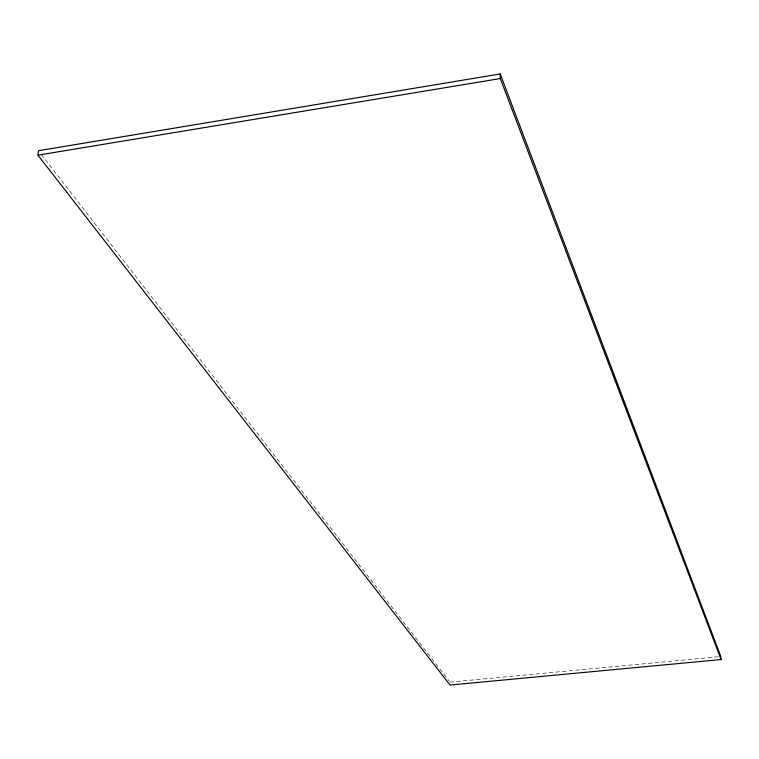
<?xml version="1.0" encoding="UTF-8"?>
<svg xmlns="http://www.w3.org/2000/svg" width="759" height="759" viewBox="0 0 759 759"><rect width="100%" height="100%" fill="white"/><g stroke="black" fill="none" stroke-linecap="round" stroke-linejoin="round"><path stroke-width="0.57" stroke-dasharray="3.79 2.85" d="M450.021 682.123L720.832 656.544M41.356 154.475L449.3 681.193"/><path stroke-width="1.14" d="M37.95 155.168L38.453 150.728L500.219 73.955L720.832 656.544L721.05 659.543L450.04 685.045L37.95 155.168L500.304 78.547L721.05 659.543M500.219 73.955L500.304 78.547"/></g></svg>
